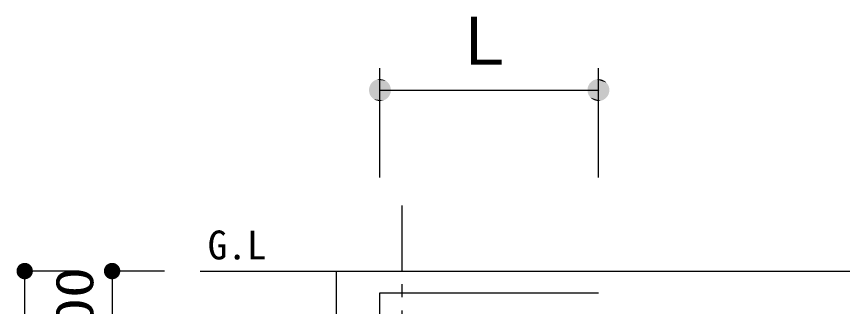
# Model space of a CAD drawing. Units: millimetres, scale not verified. Extents: x -23133 to 8910, y -6308 to 6308.
# Drawn here: x -566 to 1324, y 2014 to 2677 of the extents above; entities that cross this region are included whole.
import ezdxf
from ezdxf.enums import TextEntityAlignment as Align

# ---------------------------------------------------------------- set-up
doc = ezdxf.new("R2010")
doc.units = ezdxf.units.MM
doc.header["$LTSCALE"] = 30
doc.linetypes.add('CHAIN1', pattern=[8, 5, -1, 1, -1])
for name, color, linetype, lineweight in [('0-1_空気管', 3, 'Continuous', 25), ('0-4_製作', 3, 'Continuous', 25), ('1-5_00クル-フ-6寸法', 132, 'Continuous', 25), ('1-8_SUNPO', 52, 'Continuous', 25)]:
    doc.layers.add(name, color=color, linetype=linetype, lineweight=lineweight)
doc.styles.add('ＭＳ ゴシック', font='')
doc.styles.get('ＭＳ ゴシック').set_extended_font_data('MS Gothic')

msp = doc.modelspace()

# ---------------------------------------------------------------- linework, layer by layer
at = {"layer": '0-4_製作', "color": 2, "linetype": 'CHAIN1'}
msp.add_line((315.36, 2245.3), (315.36, -560.69), dxfattribs=at)
at = {"layer": '0-4_製作', "color": 2}
for p, q in [((-146.13, 2095.3), (3055.44, 2095.3)), ((165.36, 2095.3), (165.36, 1895.3))]:
    msp.add_line(p, q, dxfattribs=at)
at = {"layer": '0-4_製作'}
for p, q in [((265.36, -244.67), (265.36, 2045.3)), ((265.36, 2045.3), (765.36, 2045.3))]:
    msp.add_line(p, q, dxfattribs=at)
at = {"layer": '1-5_00クル-フ-6寸法', "color": 4}
for p, q in [((-427.63, 2095.3), (-547.63, 2095.3)), ((-547.63, -444.67), (-547.63, 2095.3)), ((-227.63, 2095.3), (-347.63, 2095.3)), ((-347.63, 2095.3), (-347.63, 1895.3))]:
    msp.add_line(p, q, dxfattribs=at)
at = {"layer": '1-5_00クル-フ-6寸法'}
for points in [[(-547.63, 2095.3), (-566.35, 2096.48), (-566.05, 2098.82)], [(-547.63, 2095.3), (-566.05, 2098.82), (-565.47, 2101.1)], [(-547.63, 2095.3), (-565.47, 2101.1), (-564.6, 2103.29)], [(-547.63, 2095.3), (-564.6, 2103.29), (-563.47, 2105.35)], [(-547.63, 2095.3), (-563.47, 2105.35), (-562.08, 2107.26)], [(-547.63, 2095.3), (-562.08, 2107.26), (-560.47, 2108.97)], [(-547.63, 2095.3), (-560.47, 2108.97), (-558.66, 2110.47)], [(-547.63, 2095.3), (-558.66, 2110.47), (-556.67, 2111.73)], [(-547.63, 2095.3), (-556.67, 2111.73), (-554.54, 2112.74)], [(-547.63, 2095.3), (-554.54, 2112.74), (-552.3, 2113.46)], [(-547.63, 2095.3), (-552.3, 2113.46), (-549.98, 2113.91)], [(-547.63, 2095.3), (-549.98, 2113.91), (-547.63, 2114.05)], [(-547.63, 2095.3), (-547.63, 2114.05), (-545.28, 2113.91)], [(-547.63, 2095.3), (-545.28, 2113.91), (-542.97, 2113.46)], [(-547.63, 2095.3), (-542.97, 2113.46), (-540.73, 2112.74)], [(-547.63, 2095.3), (-540.73, 2112.74), (-538.6, 2111.73)], [(-547.63, 2095.3), (-538.6, 2111.73), (-536.61, 2110.47)], [(-547.63, 2095.3), (-536.61, 2110.47), (-534.8, 2108.97)], [(-547.63, 2095.3), (-534.8, 2108.97), (-533.19, 2107.26)], [(-547.63, 2095.3), (-533.19, 2107.26), (-531.8, 2105.35)], [(-547.63, 2095.3), (-531.8, 2105.35), (-530.67, 2103.29)], [(-547.63, 2095.3), (-530.67, 2103.29), (-529.8, 2101.1)], [(-547.63, 2095.3), (-529.8, 2101.1), (-529.22, 2098.82)], [(-547.63, 2095.3), (-529.22, 2098.82), (-528.92, 2096.48)], [(-347.63, 2095.3), (-366.35, 2096.48), (-366.05, 2098.82)], [(-347.63, 2095.3), (-366.05, 2098.82), (-365.47, 2101.1)], [(-347.63, 2095.3), (-365.47, 2101.1), (-364.6, 2103.29)], [(-347.63, 2095.3), (-364.6, 2103.29), (-363.47, 2105.35)], [(-347.63, 2095.3), (-363.47, 2105.35), (-362.08, 2107.26)], [(-347.63, 2095.3), (-362.08, 2107.26), (-360.47, 2108.97)], [(-347.63, 2095.3), (-360.47, 2108.97), (-358.66, 2110.47)], [(-347.63, 2095.3), (-358.66, 2110.47), (-356.67, 2111.73)], [(-347.63, 2095.3), (-356.67, 2111.73), (-354.54, 2112.74)], [(-347.63, 2095.3), (-354.54, 2112.74), (-352.3, 2113.46)], [(-347.63, 2095.3), (-352.3, 2113.46), (-349.98, 2113.91)], [(-347.63, 2095.3), (-349.98, 2113.91), (-347.63, 2114.05)], [(-347.63, 2095.3), (-347.63, 2114.05), (-345.28, 2113.91)], [(-347.63, 2095.3), (-345.28, 2113.91), (-342.97, 2113.46)], [(-347.63, 2095.3), (-342.97, 2113.46), (-340.73, 2112.74)], [(-347.63, 2095.3), (-340.73, 2112.74), (-338.6, 2111.73)], [(-347.63, 2095.3), (-338.6, 2111.73), (-336.61, 2110.47)], [(-347.63, 2095.3), (-336.61, 2110.47), (-334.8, 2108.97)], [(-347.63, 2095.3), (-334.8, 2108.97), (-333.19, 2107.26)], [(-347.63, 2095.3), (-333.19, 2107.26), (-331.8, 2105.35)], [(-347.63, 2095.3), (-331.8, 2105.35), (-330.67, 2103.29)], [(-347.63, 2095.3), (-330.67, 2103.29), (-329.8, 2101.1)], [(-347.63, 2095.3), (-329.8, 2101.1), (-329.22, 2098.82)], [(-347.63, 2095.3), (-329.22, 2098.82), (-328.92, 2096.48)], [(-547.63, 2095.3), (-566.35, 2094.13), (-566.35, 2096.48)], [(-547.63, 2095.3), (-566.05, 2091.79), (-566.35, 2094.13)], [(-547.63, 2095.3), (-565.47, 2089.51), (-566.05, 2091.79)], [(-547.63, 2095.3), (-564.6, 2087.32), (-565.47, 2089.51)], [(-547.63, 2095.3), (-563.47, 2085.26), (-564.6, 2087.32)], [(-547.63, 2095.3), (-562.08, 2083.35), (-563.47, 2085.26)], [(-547.63, 2095.3), (-560.47, 2081.64), (-562.08, 2083.35)], [(-547.63, 2095.3), (-558.66, 2080.13), (-560.47, 2081.64)], [(-547.63, 2095.3), (-556.67, 2078.87), (-558.66, 2080.13)], [(-547.63, 2095.3), (-554.54, 2077.87), (-556.67, 2078.87)], [(-547.63, 2095.3), (-552.3, 2077.14), (-554.54, 2077.87)], [(-547.63, 2095.3), (-549.98, 2076.7), (-552.3, 2077.14)], [(-547.63, 2095.3), (-547.63, 2076.55), (-549.98, 2076.7)], [(-547.63, 2095.3), (-528.92, 2096.48), (-528.92, 2094.13)], [(-547.63, 2095.3), (-545.28, 2076.7), (-547.63, 2076.55)], [(-547.63, 2095.3), (-542.97, 2077.14), (-545.28, 2076.7)], [(-547.63, 2095.3), (-540.73, 2077.87), (-542.97, 2077.14)], [(-547.63, 2095.3), (-538.6, 2078.87), (-540.73, 2077.87)], [(-547.63, 2095.3), (-536.61, 2080.13), (-538.6, 2078.87)], [(-547.63, 2095.3), (-534.8, 2081.64), (-536.61, 2080.13)], [(-547.63, 2095.3), (-533.19, 2083.35), (-534.8, 2081.64)], [(-547.63, 2095.3), (-531.8, 2085.26), (-533.19, 2083.35)], [(-547.63, 2095.3), (-530.67, 2087.32), (-531.8, 2085.26)], [(-547.63, 2095.3), (-529.8, 2089.51), (-530.67, 2087.32)], [(-547.63, 2095.3), (-529.22, 2091.79), (-529.8, 2089.51)], [(-547.63, 2095.3), (-528.92, 2094.13), (-529.22, 2091.79)], [(-347.63, 2095.3), (-366.35, 2094.13), (-366.35, 2096.48)], [(-347.63, 2095.3), (-366.05, 2091.79), (-366.35, 2094.13)], [(-347.63, 2095.3), (-365.47, 2089.51), (-366.05, 2091.79)], [(-347.63, 2095.3), (-364.6, 2087.32), (-365.47, 2089.51)], [(-347.63, 2095.3), (-363.47, 2085.26), (-364.6, 2087.32)], [(-347.63, 2095.3), (-362.08, 2083.35), (-363.47, 2085.26)], [(-347.63, 2095.3), (-360.47, 2081.64), (-362.08, 2083.35)], [(-347.63, 2095.3), (-358.66, 2080.13), (-360.47, 2081.64)], [(-347.63, 2095.3), (-356.67, 2078.87), (-358.66, 2080.13)], [(-347.63, 2095.3), (-354.54, 2077.87), (-356.67, 2078.87)], [(-347.63, 2095.3), (-352.3, 2077.14), (-354.54, 2077.87)], [(-347.63, 2095.3), (-349.98, 2076.7), (-352.3, 2077.14)], [(-347.63, 2095.3), (-347.63, 2076.55), (-349.98, 2076.7)], [(-347.63, 2095.3), (-328.92, 2096.48), (-328.92, 2094.13)], [(-347.63, 2095.3), (-345.28, 2076.7), (-347.63, 2076.55)], [(-347.63, 2095.3), (-342.97, 2077.14), (-345.28, 2076.7)], [(-347.63, 2095.3), (-340.73, 2077.87), (-342.97, 2077.14)], [(-347.63, 2095.3), (-338.6, 2078.87), (-340.73, 2077.87)], [(-347.63, 2095.3), (-336.61, 2080.13), (-338.6, 2078.87)], [(-347.63, 2095.3), (-334.8, 2081.64), (-336.61, 2080.13)], [(-347.63, 2095.3), (-333.19, 2083.35), (-334.8, 2081.64)], [(-347.63, 2095.3), (-331.8, 2085.26), (-333.19, 2083.35)], [(-347.63, 2095.3), (-330.67, 2087.32), (-331.8, 2085.26)], [(-347.63, 2095.3), (-329.8, 2089.51), (-330.67, 2087.32)], [(-347.63, 2095.3), (-329.22, 2091.79), (-329.8, 2089.51)], [(-347.63, 2095.3), (-328.92, 2094.13), (-329.22, 2091.79)]]:
    msp.add_solid(points, dxfattribs=at)
at = {"layer": '1-8_SUNPO', "color": 2}
for p, q in [((265.36, 2309.01), (265.36, 2559.01)), ((765.36, 2309.01), (765.36, 2559.01)), ((265.36, 2509.01), (765.36, 2509.01))]:
    msp.add_line(p, q, dxfattribs=at)
at = {"layer": '1-8_SUNPO'}
for points in [[(276, 2531.63), (257.63, 2532.78), (260.67, 2533.57)], [(273.08, 2532.78), (260.67, 2533.57), (263.79, 2533.96)], [(276, 2531.63), (260.67, 2533.57), (273.08, 2532.78)], [(270.04, 2533.57), (263.79, 2533.96), (266.93, 2533.96)], [(273.08, 2532.78), (263.79, 2533.96), (270.04, 2533.57)], [(783.58, 2526.12), (757.63, 2532.78), (760.67, 2533.57)], [(781.29, 2528.27), (760.67, 2533.57), (763.79, 2533.96)], [(783.58, 2526.12), (760.67, 2533.57), (781.29, 2528.27)], [(778.75, 2530.12), (763.79, 2533.96), (766.93, 2533.96)], [(781.29, 2528.27), (763.79, 2533.96), (778.75, 2530.12)], [(776, 2531.63), (766.93, 2533.96), (770.04, 2533.57)], [(778.75, 2530.12), (766.93, 2533.96), (776, 2531.63)], [(776, 2531.63), (770.04, 2533.57), (773.08, 2532.78)], [(290.36, 2509.01), (240.56, 2512.14), (241.14, 2515.23)], [(290.16, 2512.14), (241.14, 2515.23), (242.11, 2518.21)], [(290.36, 2509.01), (241.14, 2515.23), (290.16, 2512.14)], [(289.57, 2515.23), (242.11, 2518.21), (243.45, 2521.05)], [(290.16, 2512.14), (242.11, 2518.21), (289.57, 2515.23)], [(288.6, 2518.21), (243.45, 2521.05), (245.13, 2523.7)], [(289.57, 2515.23), (243.45, 2521.05), (288.6, 2518.21)], [(287.27, 2521.05), (245.13, 2523.7), (247.13, 2526.12)], [(288.6, 2518.21), (245.13, 2523.7), (287.27, 2521.05)], [(285.58, 2523.7), (247.13, 2526.12), (249.42, 2528.27)], [(287.27, 2521.05), (247.13, 2526.12), (285.58, 2523.7)], [(283.58, 2526.12), (249.42, 2528.27), (251.96, 2530.12)], [(285.58, 2523.7), (249.42, 2528.27), (283.58, 2526.12)], [(281.29, 2528.27), (251.96, 2530.12), (254.71, 2531.63)], [(283.58, 2526.12), (251.96, 2530.12), (281.29, 2528.27)], [(278.75, 2530.12), (254.71, 2531.63), (257.63, 2532.78)], [(281.29, 2528.27), (254.71, 2531.63), (278.75, 2530.12)], [(278.75, 2530.12), (257.63, 2532.78), (276, 2531.63)], [(790.36, 2509.01), (740.56, 2512.14), (741.14, 2515.23)], [(790.36, 2509.01), (741.14, 2515.23), (742.11, 2518.21)], [(790.36, 2509.01), (742.11, 2518.21), (743.45, 2521.05)], [(790.36, 2509.01), (743.45, 2521.05), (745.13, 2523.7)], [(790.16, 2512.14), (745.13, 2523.7), (747.13, 2526.12)], [(790.36, 2509.01), (745.13, 2523.7), (790.16, 2512.14)], [(789.57, 2515.23), (747.13, 2526.12), (749.42, 2528.27)], [(790.16, 2512.14), (747.13, 2526.12), (789.57, 2515.23)], [(788.6, 2518.21), (749.42, 2528.27), (751.96, 2530.12)], [(789.57, 2515.23), (749.42, 2528.27), (788.6, 2518.21)], [(787.27, 2521.05), (751.96, 2530.12), (754.71, 2531.63)], [(788.6, 2518.21), (751.96, 2530.12), (787.27, 2521.05)], [(785.58, 2523.7), (754.71, 2531.63), (757.63, 2532.78)], [(787.27, 2521.05), (754.71, 2531.63), (785.58, 2523.7)], [(785.58, 2523.7), (757.63, 2532.78), (783.58, 2526.12)], [(240.56, 2512.14), (265.31, 2509.01), (240.36, 2509.01)], [(265.31, 2509), (240.36, 2509.01), (265.31, 2509.01)], [(265.31, 2509), (240.36, 2509.01), (265.31, 2509)], [(265.31, 2508.99), (240.36, 2509.01), (265.31, 2509)], [(265.31, 2508.98), (240.36, 2509.01), (265.31, 2508.99)], [(265.32, 2508.98), (240.36, 2509.01), (265.31, 2508.98)], [(265.32, 2508.97), (240.36, 2509.01), (265.32, 2508.98)], [(265.33, 2508.97), (240.36, 2509.01), (265.32, 2508.97)], [(265.33, 2508.97), (240.36, 2509.01), (265.33, 2508.97)], [(265.34, 2508.96), (240.36, 2509.01), (265.33, 2508.97)], [(265.34, 2508.96), (240.36, 2509.01), (265.34, 2508.96)], [(265.35, 2508.96), (240.36, 2509.01), (265.34, 2508.96)], [(265.35, 2508.96), (240.36, 2509.01), (265.35, 2508.96)], [(290.16, 2505.87), (240.36, 2509.01), (265.35, 2508.96)], [(289.57, 2502.79), (240.36, 2509.01), (290.16, 2505.87)], [(289.57, 2502.79), (240.56, 2505.87), (240.36, 2509.01)], [(240.56, 2512.14), (265.31, 2509.01), (265.31, 2509.01)], [(240.56, 2512.14), (265.31, 2509.02), (265.31, 2509.01)], [(240.56, 2512.14), (265.31, 2509.03), (265.31, 2509.02)], [(240.56, 2512.14), (265.31, 2509.03), (265.31, 2509.03)], [(240.56, 2512.14), (265.32, 2509.04), (265.31, 2509.03)], [(240.56, 2512.14), (265.32, 2509.04), (265.32, 2509.04)], [(240.56, 2512.14), (265.33, 2509.05), (265.32, 2509.04)], [(240.56, 2512.14), (265.33, 2509.05), (265.33, 2509.05)], [(240.56, 2512.14), (265.34, 2509.05), (265.33, 2509.05)], [(240.56, 2512.14), (265.34, 2509.06), (265.34, 2509.05)], [(240.56, 2512.14), (265.35, 2509.06), (265.34, 2509.06)], [(240.56, 2512.14), (265.35, 2509.06), (265.35, 2509.06)], [(240.56, 2512.14), (265.36, 2509.06), (265.35, 2509.06)], [(290.36, 2509.01), (265.36, 2509.06), (240.56, 2512.14)], [(288.6, 2499.81), (240.56, 2505.87), (289.57, 2502.79)], [(288.6, 2499.81), (241.14, 2502.79), (240.56, 2505.87)], [(287.27, 2496.96), (241.14, 2502.79), (288.6, 2499.81)], [(287.27, 2496.96), (242.11, 2499.81), (241.14, 2502.79)], [(285.58, 2494.31), (242.11, 2499.81), (287.27, 2496.96)], [(285.58, 2494.31), (243.45, 2496.96), (242.11, 2499.81)], [(283.58, 2491.89), (243.45, 2496.96), (285.58, 2494.31)], [(283.58, 2491.89), (245.13, 2494.31), (243.45, 2496.96)], [(290.16, 2505.87), (265.35, 2508.96), (265.36, 2508.96)], [(290.36, 2509.01), (265.37, 2509.06), (265.36, 2509.06)], [(290.16, 2505.87), (265.36, 2508.96), (265.37, 2508.96)], [(290.36, 2509.01), (265.37, 2509.06), (265.37, 2509.06)], [(290.36, 2509.01), (265.38, 2509.05), (265.37, 2509.06)], [(290.16, 2505.87), (265.37, 2508.96), (265.38, 2508.96)], [(290.16, 2505.87), (265.37, 2508.96), (265.37, 2508.96)], [(290.36, 2509.01), (265.38, 2509.05), (265.38, 2509.05)], [(290.36, 2509.01), (265.39, 2509.05), (265.38, 2509.05)], [(290.16, 2505.87), (265.38, 2508.97), (265.39, 2508.97)], [(290.16, 2505.87), (265.38, 2508.96), (265.38, 2508.97)], [(290.36, 2509.01), (265.39, 2509.04), (265.39, 2509.05)], [(290.36, 2509.01), (265.4, 2509.04), (265.39, 2509.04)], [(290.16, 2505.87), (265.39, 2508.97), (265.4, 2508.98)], [(290.16, 2505.87), (265.39, 2508.97), (265.39, 2508.97)], [(290.36, 2509.01), (265.4, 2509.03), (265.4, 2509.04)], [(290.36, 2509.01), (265.4, 2509.03), (265.4, 2509.03)], [(290.36, 2509.01), (265.41, 2509.02), (265.4, 2509.03)], [(290.16, 2505.87), (265.4, 2508.99), (265.41, 2509)], [(290.16, 2505.87), (265.4, 2508.98), (265.4, 2508.99)], [(290.16, 2505.87), (265.4, 2508.98), (265.4, 2508.98)], [(290.36, 2509.01), (265.41, 2509.01), (265.41, 2509.02)], [(290.16, 2505.87), (265.41, 2509.01), (290.36, 2509.01)], [(290.16, 2505.87), (265.41, 2509), (265.41, 2509.01)], [(265.41, 2509.01), (265.41, 2509.01), (290.36, 2509.01)], [(290.16, 2505.87), (265.41, 2509), (265.41, 2509)], [(740.56, 2512.14), (765.31, 2509.01), (740.36, 2509.01)], [(765.31, 2509), (740.36, 2509.01), (765.31, 2509.01)], [(765.31, 2509), (740.36, 2509.01), (765.31, 2509)], [(765.31, 2508.99), (740.36, 2509.01), (765.31, 2509)], [(765.31, 2508.98), (740.36, 2509.01), (765.31, 2508.99)], [(765.32, 2508.98), (740.36, 2509.01), (765.31, 2508.98)], [(765.32, 2508.97), (740.36, 2509.01), (765.32, 2508.98)], [(765.33, 2508.97), (740.36, 2509.01), (765.32, 2508.97)], [(765.33, 2508.97), (740.36, 2509.01), (765.33, 2508.97)], [(765.34, 2508.96), (740.36, 2509.01), (765.33, 2508.97)], [(765.34, 2508.96), (740.36, 2509.01), (765.34, 2508.96)], [(788.6, 2499.81), (740.36, 2509.01), (765.34, 2508.96)], [(787.27, 2496.96), (740.36, 2509.01), (788.6, 2499.81)], [(785.58, 2494.31), (740.36, 2509.01), (787.27, 2496.96)], [(785.58, 2494.31), (740.56, 2505.87), (740.36, 2509.01)], [(740.56, 2512.14), (765.31, 2509.01), (765.31, 2509.01)], [(740.56, 2512.14), (765.31, 2509.02), (765.31, 2509.01)], [(740.56, 2512.14), (765.31, 2509.03), (765.31, 2509.02)], [(740.56, 2512.14), (765.31, 2509.03), (765.31, 2509.03)], [(740.56, 2512.14), (765.32, 2509.04), (765.31, 2509.03)], [(740.56, 2512.14), (765.32, 2509.04), (765.32, 2509.04)], [(740.56, 2512.14), (765.33, 2509.05), (765.32, 2509.04)], [(740.56, 2512.14), (765.33, 2509.05), (765.33, 2509.05)], [(740.56, 2512.14), (765.34, 2509.05), (765.33, 2509.05)], [(740.56, 2512.14), (765.34, 2509.06), (765.34, 2509.05)], [(740.56, 2512.14), (765.35, 2509.06), (765.34, 2509.06)], [(740.56, 2512.14), (765.35, 2509.06), (765.35, 2509.06)], [(740.56, 2512.14), (765.36, 2509.06), (765.35, 2509.06)], [(790.36, 2509.01), (765.36, 2509.06), (740.56, 2512.14)], [(783.58, 2491.89), (740.56, 2505.87), (785.58, 2494.31)], [(783.58, 2491.89), (741.14, 2502.79), (740.56, 2505.87)], [(781.29, 2489.75), (741.14, 2502.79), (783.58, 2491.89)], [(781.29, 2489.75), (742.11, 2499.81), (741.14, 2502.79)], [(778.75, 2487.9), (742.11, 2499.81), (781.29, 2489.75)], [(778.75, 2487.9), (743.45, 2496.96), (742.11, 2499.81)], [(776, 2486.39), (743.45, 2496.96), (778.75, 2487.9)], [(776, 2486.39), (745.13, 2494.31), (743.45, 2496.96)], [(788.6, 2499.81), (765.34, 2508.96), (765.35, 2508.96)], [(788.6, 2499.81), (765.35, 2508.96), (765.36, 2508.96)], [(788.6, 2499.81), (765.35, 2508.96), (765.35, 2508.96)], [(790.36, 2509.01), (765.37, 2509.06), (765.36, 2509.06)], [(788.6, 2499.81), (765.36, 2508.96), (765.37, 2508.96)], [(790.36, 2509.01), (765.37, 2509.06), (765.37, 2509.06)], [(790.36, 2509.01), (765.38, 2509.05), (765.37, 2509.06)], [(788.6, 2499.81), (765.37, 2508.96), (765.38, 2508.96)], [(788.6, 2499.81), (765.37, 2508.96), (765.37, 2508.96)], [(790.36, 2509.01), (765.38, 2509.05), (765.38, 2509.05)], [(790.36, 2509.01), (765.39, 2509.05), (765.38, 2509.05)], [(788.6, 2499.81), (765.38, 2508.97), (765.39, 2508.97)], [(788.6, 2499.81), (765.38, 2508.96), (765.38, 2508.97)], [(790.36, 2509.01), (765.39, 2509.04), (765.39, 2509.05)], [(790.36, 2509.01), (765.4, 2509.04), (765.39, 2509.04)], [(788.6, 2499.81), (765.39, 2508.97), (765.4, 2508.98)], [(788.6, 2499.81), (765.39, 2508.97), (765.39, 2508.97)], [(790.36, 2509.01), (765.4, 2509.03), (765.4, 2509.04)], [(790.36, 2509.01), (765.4, 2509.03), (765.4, 2509.03)], [(790.36, 2509.01), (765.41, 2509.02), (765.4, 2509.03)], [(788.6, 2499.81), (765.4, 2508.99), (765.41, 2509)], [(788.6, 2499.81), (765.4, 2508.98), (765.4, 2508.99)], [(788.6, 2499.81), (765.4, 2508.98), (765.4, 2508.98)], [(790.36, 2509.01), (765.41, 2509.01), (765.41, 2509.02)], [(790.16, 2505.87), (765.41, 2509.01), (790.36, 2509.01)], [(789.57, 2502.79), (765.41, 2509.01), (790.16, 2505.87)], [(788.6, 2499.81), (765.41, 2509.01), (789.57, 2502.79)], [(788.6, 2499.81), (765.41, 2509), (765.41, 2509.01)], [(765.41, 2509.01), (765.41, 2509.01), (790.36, 2509.01)], [(788.6, 2499.81), (765.41, 2509), (765.41, 2509)], [(281.29, 2489.75), (245.13, 2494.31), (283.58, 2491.89)], [(281.29, 2489.75), (247.13, 2491.89), (245.13, 2494.31)], [(278.75, 2487.9), (247.13, 2491.89), (281.29, 2489.75)], [(278.75, 2487.9), (249.42, 2489.75), (247.13, 2491.89)], [(276, 2486.39), (249.42, 2489.75), (278.75, 2487.9)], [(276, 2486.39), (251.96, 2487.9), (249.42, 2489.75)], [(273.08, 2485.23), (251.96, 2487.9), (276, 2486.39)], [(273.08, 2485.23), (254.71, 2486.39), (251.96, 2487.9)], [(270.04, 2484.45), (254.71, 2486.39), (273.08, 2485.23)], [(270.04, 2484.45), (257.63, 2485.23), (254.71, 2486.39)], [(266.93, 2484.06), (257.63, 2485.23), (270.04, 2484.45)], [(266.93, 2484.06), (260.67, 2484.45), (257.63, 2485.23)], [(263.79, 2484.06), (260.67, 2484.45), (266.93, 2484.06)], [(773.08, 2485.23), (745.13, 2494.31), (776, 2486.39)], [(773.08, 2485.23), (747.13, 2491.89), (745.13, 2494.31)], [(770.04, 2484.45), (747.13, 2491.89), (773.08, 2485.23)], [(770.04, 2484.45), (749.42, 2489.75), (747.13, 2491.89)], [(766.93, 2484.06), (749.42, 2489.75), (770.04, 2484.45)], [(766.93, 2484.06), (751.96, 2487.9), (749.42, 2489.75)], [(763.79, 2484.06), (751.96, 2487.9), (766.93, 2484.06)], [(763.79, 2484.06), (754.71, 2486.39), (751.96, 2487.9)], [(760.67, 2484.45), (754.71, 2486.39), (763.79, 2484.06)], [(760.67, 2484.45), (757.63, 2485.23), (754.71, 2486.39)]]:
    msp.add_solid(points, dxfattribs=at)

# ---------------------------------------------------------------- texts
at = {"layer": '0-1_空気管', "color": 4, "style": 'ＭＳ ゴシック'}
msp.add_text('G.L', height=65.98, dxfattribs=at).set_placement((-128.84, 2102.2), align=Align.BOTTOM_LEFT)
at = {"layer": '1-5_00クル-フ-6寸法', "color": 3, "style": 'ＭＳ ゴシック', "width": 1.2}
msp.add_text('200', height=86.66, rotation=90, dxfattribs=at).set_placement((-364.73, 1892.45), align=Align.BOTTOM_LEFT)
at = {"layer": '1-8_SUNPO', "color": 4, "style": 'ＭＳ ゴシック'}
msp.add_text('Ｌ', height=110, dxfattribs=at).set_placement((427.86, 2533.75), align=Align.BOTTOM_LEFT)

doc.saveas('drawing.dxf')
